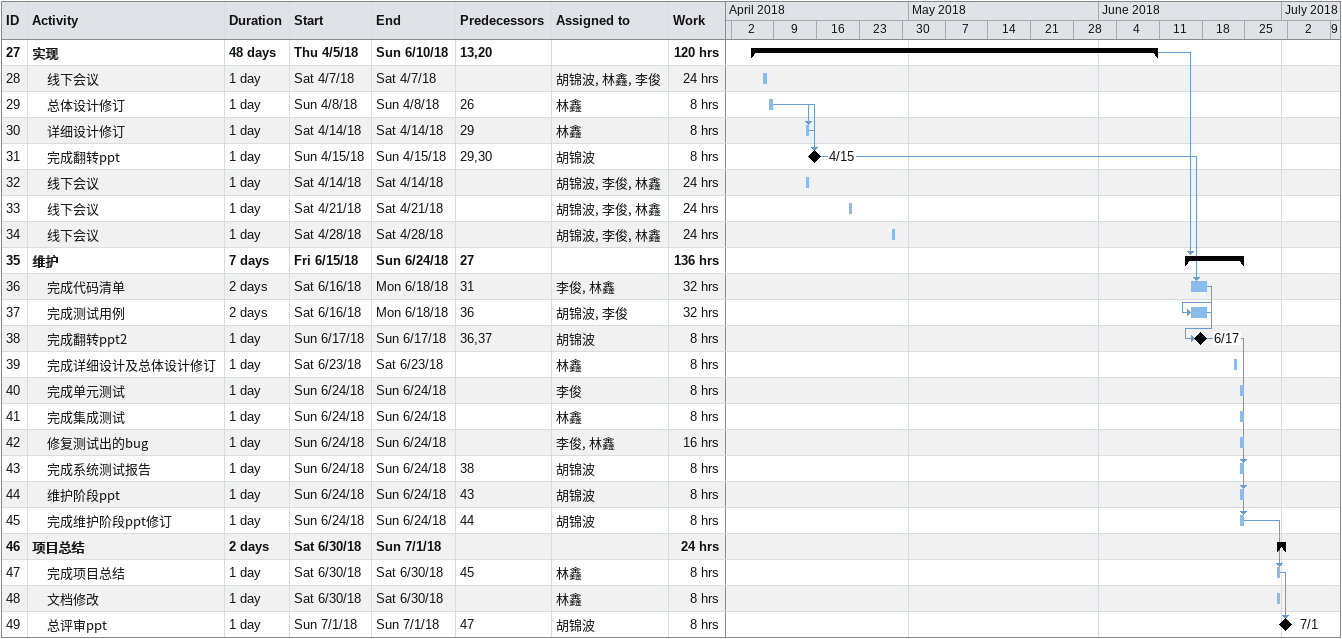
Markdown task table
| ID | Level | Task | Duration | Start | Finish | Predecessors | Resources | Work (h) |
|---|---|---|---|---|---|---|---|---|
| 27 | 1 | **实现** | 48d | 2018-04-05 | 2018-06-10 | 13, 20 |  | 120 |
| 28 | 2 | 线下会议 | 1d | 2018-04-07 | 2018-04-07 |  | 胡锦波, 林鑫, 李俊 | 24 |
| 29 | 2 | 总体设计修订 | 1d | 2018-04-08 | 2018-04-08 | 26 | 林鑫 | 8 |
| 30 | 2 | 详细设计修订 | 1d | 2018-04-14 | 2018-04-14 | 29 | 林鑫 | 8 |
| 31 | 2 | 完成翻转ppt | 1d | 2018-04-15 | 2018-04-15 | 29, 30 | 胡锦波 | 8 |
| 32 | 2 | 线下会议 | 1d | 2018-04-14 | 2018-04-14 |  | 胡锦波, 李俊, 林鑫 | 24 |
| 33 | 2 | 线下会议 | 1d | 2018-04-21 | 2018-04-21 |  | 胡锦波, 李俊, 林鑫 | 24 |
| 34 | 2 | 线下会议 | 1d | 2018-04-28 | 2018-04-28 |  | 胡锦波, 李俊, 林鑫 | 24 |
| 35 | 1 | **维护** | 7d | 2018-06-15 | 2018-06-24 | 27 |  | 136 |
| 36 | 2 | 完成代码清单 | 2d | 2018-06-16 | 2018-06-18 | 31 | 李俊, 林鑫 | 32 |
| 37 | 2 | 完成测试用例 | 2d | 2018-06-16 | 2018-06-18 | 36 | 胡锦波, 李俊 | 32 |
| 38 | 2 | 完成翻转ppt2 | 1d | 2018-06-17 | 2018-06-17 | 36, 37 | 胡锦波 | 8 |
| 39 | 2 | 完成详细设计及总体设计修订 | 1d | 2018-06-23 | 2018-06-23 |  | 林鑫 | 8 |
| 40 | 2 | 完成单元测试 | 1d | 2018-06-24 | 2018-06-24 |  | 李俊 | 8 |
| 41 | 2 | 完成集成测试 | 1d | 2018-06-24 | 2018-06-24 |  | 林鑫 | 8 |
| 42 | 2 | 修复测试出的bug | 1d | 2018-06-24 | 2018-06-24 |  | 李俊, 林鑫 | 16 |
| 43 | 2 | 完成系统测试报告 | 1d | 2018-06-24 | 2018-06-24 | 38 | 胡锦波 | 8 |
| 44 | 2 | 维护阶段ppt | 1d | 2018-06-24 | 2018-06-24 | 43 | 胡锦波 | 8 |
| 45 | 2 | 完成维护阶段ppt修订 | 1d | 2018-06-24 | 2018-06-24 | 44 | 胡锦波 | 8 |
| 46 | 1 | **项目总结** | 2d | 2018-06-30 | 2018-07-01 |  |  | 24 |
| 47 | 2 | 完成项目总结 | 1d | 2018-06-30 | 2018-06-30 | 45 | 林鑫 | 8 |
| 48 | 2 | 文档修改 | 1d | 2018-06-30 | 2018-06-30 |  | 林鑫 | 8 |
| 49 | 2 | 总评审ppt | 1d | 2018-07-01 | 2018-07-01 | 47 | 胡锦波 | 8 |
